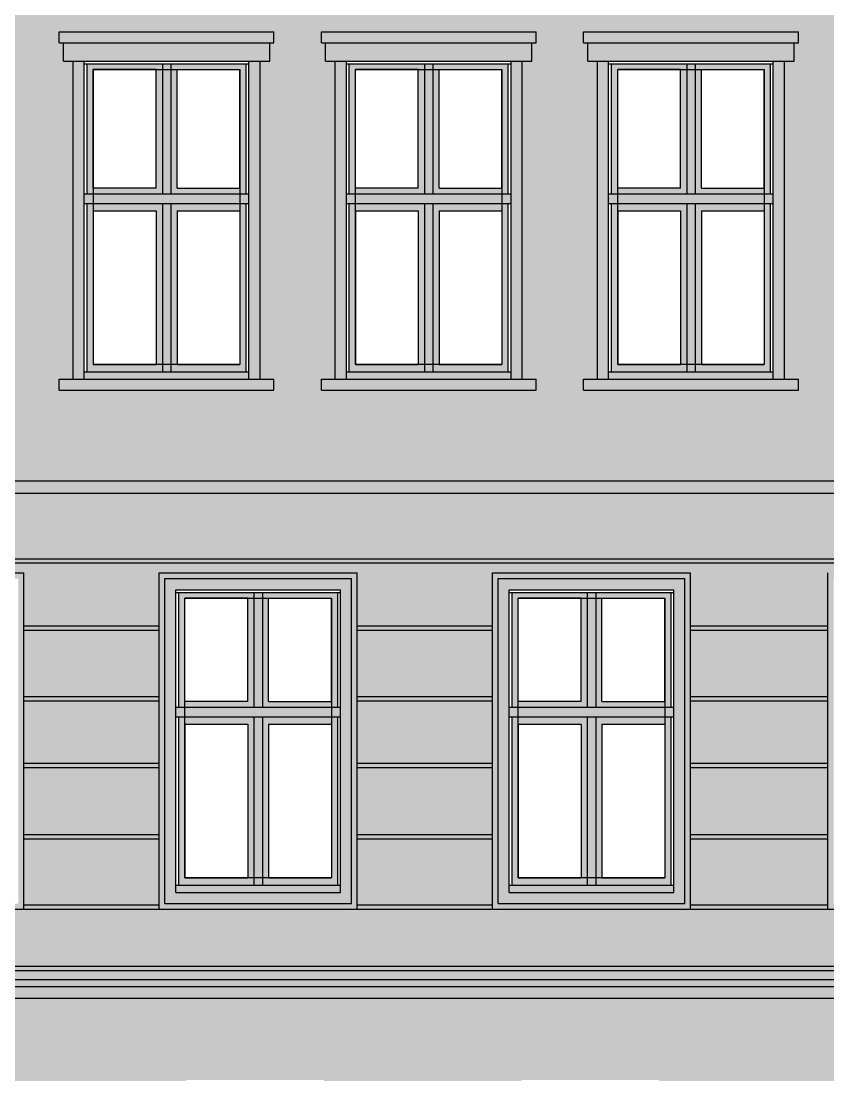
# Model space of a CAD drawing. Header units: metres. Extents: x -6 to 116, y 234 to 267.
# Drawn here: x 9.31 to 15.09, y 239.77 to 247.33 of the extents above; entities that cross this region are included whole.
import ezdxf

# ---------------------------------------------------------------- set-up
doc = ezdxf.new("R2010")
doc.units = ezdxf.units.M
doc.header["$LTSCALE"] = 0.01
doc.header["$XCLIPFRAME"] = 2
doc.linetypes.add('AUSGEZOGEN', pattern=[0])
for name, color, linetype in [('A_Fensterrahmen', 1, 'Continuous'), ('A_Glasbild', 7, 'Continuous'), ('A_Schraff_Fassade_OG', 41, 'Continuous'), ('A_Schraff_Fensterrahmen', 255, 'Continuous'), ('A_Schraff_Gewaende', 23, 'Continuous'), ('A_Schraff_Paneel', 14, 'Continuous'), ('A_Schraff_Sims', 17, 'Continuous'), ('FASSADE', 7, 'AUSGEZOGEN'), ('FASSADE_STRUKTUR', 2, 'AUSGEZOGEN')]:
    doc.layers.add(name, color=color, linetype=linetype)
picture_1 = doc.add_image_def('image1.jpg', size_in_pixel=(60, 84))

msp = doc.modelspace()

# ---------------------------------------------------------------- hatches: boundary and pattern name
at = {"layer": 'A_Schraff_Fassade_OG'}
h = msp.add_hatch(color=256, dxfattribs=at)
h.paths.add_polyline_path([(17.566, 253.6588), (16.7115, 253.6588), (16.7115, 251.9779), (16.8115, 251.9779), (16.8115, 251.8979), (15.2715, 251.8979), (15.2715, 251.9779), (15.3715, 251.9779), (15.3715, 253.6588), (14.7258, 253.6588), (14.7258, 251.9779), (14.8258, 251.9779), (14.8258, 251.8979), (13.2858, 251.8979), (13.2858, 251.9779), (13.3858, 251.9779), (13.3858, 253.6588), (12.8542, 253.6588), (12.8542, 251.9779), (12.9542, 251.9779), (12.9542, 251.8979), (11.4142, 251.8979), (11.4142, 251.9779), (11.5142, 251.9779), (11.5142, 253.6588), (10.9843, 253.6588), (10.9843, 251.9779), (11.0843, 251.9779), (11.0843, 251.8979), (9.5443, 251.8979), (9.5443, 251.9779), (9.6443, 251.9779), (9.6443, 253.6588), (9.0485, 253.6588), (9.0485, 251.9779), (9.1485, 251.9779), (9.1485, 251.8979), (7.6085, 251.8979), (7.6085, 251.9779), (7.7085, 251.9779), (7.7085, 253.6588), (6.811, 253.6588), (6.811, 249.706), (7.7559, 249.706), (7.7559, 250.6719), (7.6859, 250.6719), (7.6859, 250.8019), (7.6559, 250.8019), (7.6559, 250.8819), (9.1959, 250.8819), (9.1959, 250.8019), (9.1659, 250.8019), (9.1659, 250.6719), (9.0959, 250.6719), (9.0959, 249.706), (9.6253, 249.706), (9.6253, 250.6719), (9.5553, 250.6719), (9.5553, 250.8019), (9.5253, 250.8019), (9.5253, 250.8819), (11.0653, 250.8819), (11.0653, 250.8019), (11.0353, 250.8019), (11.0353, 250.6719), (10.9653, 250.6719), (10.9653, 249.706), (11.4952, 249.706), (11.4952, 250.6719), (11.4252, 250.6719), (11.4252, 250.8019), (11.3952, 250.8019), (11.3952, 250.8819), (12.9352, 250.8819), (12.9352, 250.8019), (12.9052, 250.8019), (12.9052, 250.6719), (12.8352, 250.6719), (12.8352, 249.706), (13.3668, 249.706), (13.3668, 250.6719), (13.2968, 250.6719), (13.2968, 250.8019), (13.2668, 250.8019), (13.2668, 250.8819), (14.8068, 250.8819), (14.8068, 250.8019), (14.7768, 250.8019), (14.7768, 250.6719), (14.7068, 250.6719), (14.7068, 249.706), (15.3525, 249.706), (15.3525, 250.6719), (15.2825, 250.6719), (15.2825, 250.8019), (15.2525, 250.8019), (15.2525, 250.8819), (16.7925, 250.8819), (16.7925, 250.8019), (16.7625, 250.8019), (16.7625, 250.6719), (16.6925, 250.6719), (16.6925, 249.706), (17.566, 249.706)])
h.paths.add_polyline_path([(17.566, 249.706), (16.6925, 249.706), (16.6925, 248.3919), (16.7925, 248.3919), (16.7925, 248.3119), (15.2525, 248.3119), (15.2525, 248.3919), (15.3525, 248.3919), (15.3525, 249.706), (14.7068, 249.706), (14.7068, 248.3919), (14.8068, 248.3919), (14.8068, 248.3119), (13.2668, 248.3119), (13.2668, 248.3919), (13.3668, 248.3919), (13.3668, 249.706), (12.8352, 249.706), (12.8352, 248.3919), (12.9352, 248.3919), (12.9352, 248.3119), (11.3952, 248.3119), (11.3952, 248.3919), (11.4952, 248.3919), (11.4952, 249.706), (10.9653, 249.706), (10.9653, 248.3919), (11.0653, 248.3919), (11.0653, 248.3119), (9.5253, 248.3119), (9.5253, 248.3919), (9.6253, 248.3919), (9.6253, 249.706), (9.0959, 249.706), (9.0959, 248.3919), (9.1959, 248.3919), (9.1959, 248.3119), (7.6559, 248.3119), (7.6559, 248.3919), (7.7559, 248.3919), (7.7559, 249.706), (6.811, 249.706), (6.811, 245.7246), (7.7993, 245.7246), (7.7993, 247.046), (7.7293, 247.046), (7.7293, 247.176), (7.6993, 247.176), (7.6993, 247.256), (9.2393, 247.256), (9.2393, 247.176), (9.2093, 247.176), (9.2093, 247.046), (9.1393, 247.046), (9.1393, 245.7246), (9.6791, 245.7246), (9.6791, 247.0419), (9.6091, 247.0419), (9.6091, 247.1719), (9.5791, 247.1719), (9.5791, 247.2519), (11.1191, 247.2519), (11.1191, 247.1719), (11.0891, 247.1719), (11.0891, 247.0419), (11.0191, 247.0419), (11.0191, 245.7246), (11.559, 245.7246), (11.559, 247.0419), (11.489, 247.0419), (11.489, 247.1719), (11.459, 247.1719), (11.459, 247.2519), (12.999, 247.2519), (12.999, 247.1719), (12.969, 247.1719), (12.969, 247.0419), (12.899, 247.0419), (12.899, 245.7246), (13.4389, 245.7246), (13.4389, 247.0419), (13.3689, 247.0419), (13.3689, 247.1719), (13.3389, 247.1719), (13.3389, 247.2519), (14.8789, 247.2519), (14.8789, 247.1719), (14.8489, 247.1719), (14.8489, 247.0419), (14.7789, 247.0419), (14.7789, 245.7246), (15.3188, 245.7246), (15.3188, 247.0419), (15.2488, 247.0419), (15.2488, 247.1719), (15.2188, 247.1719), (15.2188, 247.2519), (16.7588, 247.2519), (16.7588, 247.1719), (16.7288, 247.1719), (16.7288, 247.0419), (16.6588, 247.0419), (16.6588, 245.7246), (17.566, 245.7246)])
h.paths.add_polyline_path([(17.566, 245.7246), (16.6588, 245.7246), (16.6588, 244.7619), (16.7588, 244.7619), (16.7588, 244.6819), (15.2188, 244.6819), (15.2188, 244.7619), (15.3188, 244.7619), (15.3188, 245.7246), (14.7789, 245.7246), (14.7789, 244.7619), (14.8789, 244.7619), (14.8789, 244.6819), (13.3389, 244.6819), (13.3389, 244.7619), (13.4389, 244.7619), (13.4389, 245.7246), (12.899, 245.7246), (12.899, 244.7619), (12.999, 244.7619), (12.999, 244.6819), (11.459, 244.6819), (11.459, 244.7619), (11.559, 244.7619), (11.559, 245.7246), (11.0191, 245.7246), (11.0191, 244.7619), (11.1191, 244.7619), (11.1191, 244.6819), (9.5791, 244.6819), (9.5791, 244.7619), (9.6791, 244.7619), (9.6791, 245.7246), (9.1393, 245.7246), (9.1393, 244.766), (9.2393, 244.766), (9.2393, 244.686), (7.6993, 244.686), (7.6993, 244.766), (7.7993, 244.766), (7.7993, 245.7246), (6.811, 245.7246), (6.811, 244.0317), (17.566, 244.0317)])
at = {"layer": 'A_Schraff_Fensterrahmen'}
h = msp.add_hatch(color=256, dxfattribs=at)
h.paths.add_polyline_path([(10.3191, 247.0219), (9.7791, 247.0219), (9.7791, 246.0899), (10.3191, 246.0899)])
h.paths.add_polyline_path([(10.2741, 246.9809), (10.2741, 246.1309), (9.8241, 246.1309), (9.8241, 246.9809)], flags=16)
h.paths.add_polyline_path([(10.9191, 247.0219), (10.3791, 247.0219), (10.3791, 246.0899), (10.9191, 246.0899)])
h.paths.add_polyline_path([(10.4241, 246.9809), (10.8741, 246.9809), (10.8741, 246.1309), (10.4241, 246.1309)], flags=16)
h.paths.add_polyline_path([(10.3791, 247.0219), (10.3191, 247.0219), (10.3191, 246.0899), (10.3791, 246.0899)])
h.paths.add_polyline_path([(10.3191, 246.0199), (9.7791, 246.0199), (9.7791, 244.8145), (10.3191, 244.8145)])
h.paths.add_polyline_path([(10.2741, 245.9672), (10.2741, 244.8672), (9.8241, 244.8672), (9.8241, 245.9672)], flags=16)
h.paths.add_polyline_path([(10.9191, 246.0199), (10.3791, 246.0199), (10.3791, 244.8145), (10.9191, 244.8145)])
h.paths.add_polyline_path([(10.8741, 245.9672), (10.8741, 244.8672), (10.4241, 244.8672), (10.4241, 245.9672)], flags=16)
h.paths.add_polyline_path([(10.3791, 246.0199), (10.3191, 246.0199), (10.3191, 244.8145), (10.3791, 244.8145)])
h.paths.add_polyline_path([(10.9391, 246.0572), (9.7591, 246.0572), (9.7591, 246.0199), (10.9391, 246.0199)])
h.paths.add_polyline_path([(10.9391, 246.0899), (9.7591, 246.0899), (9.7591, 246.0572), (10.9391, 246.0572)])
h.paths.add_polyline_path([(10.9391, 244.8145), (9.7591, 244.8145), (9.7591, 244.7619), (10.9391, 244.7619)])
h = msp.add_hatch(color=256, dxfattribs=at)
h.paths.add_polyline_path([(12.199, 247.0219), (11.659, 247.0219), (11.659, 246.0899), (12.199, 246.0899)])
h.paths.add_polyline_path([(12.154, 246.9809), (12.154, 246.1309), (11.704, 246.1309), (11.704, 246.9809)], flags=16)
h.paths.add_polyline_path([(12.799, 247.0219), (12.259, 247.0219), (12.259, 246.0899), (12.799, 246.0899)])
h.paths.add_polyline_path([(12.304, 246.9809), (12.754, 246.9809), (12.754, 246.1309), (12.304, 246.1309)], flags=16)
h.paths.add_polyline_path([(12.259, 247.0219), (12.199, 247.0219), (12.199, 246.0899), (12.259, 246.0899)])
h.paths.add_polyline_path([(12.199, 246.0199), (11.659, 246.0199), (11.659, 244.8145), (12.199, 244.8145)])
h.paths.add_polyline_path([(12.154, 245.9672), (12.154, 244.8672), (11.704, 244.8672), (11.704, 245.9672)], flags=16)
h.paths.add_polyline_path([(12.799, 246.0199), (12.259, 246.0199), (12.259, 244.8145), (12.799, 244.8145)])
h.paths.add_polyline_path([(12.754, 245.9672), (12.754, 244.8672), (12.304, 244.8672), (12.304, 245.9672)], flags=16)
h.paths.add_polyline_path([(12.259, 246.0199), (12.199, 246.0199), (12.199, 244.8145), (12.259, 244.8145)])
h.paths.add_polyline_path([(12.819, 246.0572), (11.639, 246.0572), (11.639, 246.0199), (12.819, 246.0199)])
h.paths.add_polyline_path([(12.819, 246.0899), (11.639, 246.0899), (11.639, 246.0572), (12.819, 246.0572)])
h.paths.add_polyline_path([(12.819, 244.8145), (11.639, 244.8145), (11.639, 244.7619), (12.819, 244.7619)])
h = msp.add_hatch(color=256, dxfattribs=at)
h.paths.add_polyline_path([(14.0789, 247.0219), (13.5389, 247.0219), (13.5389, 246.0899), (14.0789, 246.0899)])
h.paths.add_polyline_path([(14.0339, 246.9809), (14.0339, 246.1309), (13.5839, 246.1309), (13.5839, 246.9809)], flags=16)
h.paths.add_polyline_path([(14.6789, 247.0219), (14.1389, 247.0219), (14.1389, 246.0899), (14.6789, 246.0899)])
h.paths.add_polyline_path([(14.1839, 246.9809), (14.6339, 246.9809), (14.6339, 246.1309), (14.1839, 246.1309)], flags=16)
h.paths.add_polyline_path([(14.1389, 247.0219), (14.0789, 247.0219), (14.0789, 246.0899), (14.1389, 246.0899)])
h.paths.add_polyline_path([(14.0789, 246.0199), (13.5389, 246.0199), (13.5389, 244.8145), (14.0789, 244.8145)])
h.paths.add_polyline_path([(14.0339, 245.9672), (14.0339, 244.8672), (13.5839, 244.8672), (13.5839, 245.9672)], flags=16)
h.paths.add_polyline_path([(14.6789, 246.0199), (14.1389, 246.0199), (14.1389, 244.8145), (14.6789, 244.8145)])
h.paths.add_polyline_path([(14.6339, 245.9672), (14.6339, 244.8672), (14.1839, 244.8672), (14.1839, 245.9672)], flags=16)
h.paths.add_polyline_path([(14.1389, 246.0199), (14.0789, 246.0199), (14.0789, 244.8145), (14.1389, 244.8145)])
h.paths.add_polyline_path([(14.6989, 246.0572), (13.5189, 246.0572), (13.5189, 246.0199), (14.6989, 246.0199)])
h.paths.add_polyline_path([(14.6989, 246.0899), (13.5189, 246.0899), (13.5189, 246.0572), (14.6989, 246.0572)])
h.paths.add_polyline_path([(14.6989, 244.8145), (13.5189, 244.8145), (13.5189, 244.7619), (14.6989, 244.7619)])
h = msp.add_hatch(color=256, dxfattribs=at)
h.paths.add_polyline_path([(10.976, 243.2321), (10.436, 243.2321), (10.436, 242.4102), (10.976, 242.4102)])
h.paths.add_polyline_path([(10.931, 243.1912), (10.931, 242.4512), (10.481, 242.4512), (10.481, 243.1912)], flags=16)
h.paths.add_polyline_path([(11.576, 243.2321), (11.036, 243.2321), (11.036, 242.4102), (11.576, 242.4102)])
h.paths.add_polyline_path([(11.081, 243.1912), (11.531, 243.1912), (11.531, 242.4512), (11.081, 242.4512)], flags=16)
h.paths.add_polyline_path([(10.976, 242.3401), (10.436, 242.3401), (10.436, 241.1348), (10.976, 241.1348)])
h.paths.add_polyline_path([(10.931, 242.2874), (10.931, 241.1874), (10.481, 241.1874), (10.481, 242.2874)], flags=16)
h.paths.add_polyline_path([(11.576, 242.3401), (11.036, 242.3401), (11.036, 241.1348), (11.576, 241.1348)])
h.paths.add_polyline_path([(11.081, 242.2874), (11.531, 242.2874), (11.531, 241.1874), (11.081, 241.1874)], flags=16)
h = msp.add_hatch(color=256, dxfattribs=at)
h.paths.add_polyline_path([(11.036, 243.2321), (10.976, 243.2321), (10.976, 242.4102), (11.036, 242.4102)])
h.paths.add_polyline_path([(11.036, 242.3401), (10.976, 242.3401), (10.976, 241.1348), (11.036, 241.1348)])
h = msp.add_hatch(color=256, dxfattribs=at)
h.paths.add_polyline_path([(13.366, 243.2321), (12.826, 243.2321), (12.826, 242.4102), (13.366, 242.4102)])
h.paths.add_polyline_path([(13.321, 243.1912), (13.321, 242.4512), (12.871, 242.4512), (12.871, 243.1912)], flags=16)
h.paths.add_polyline_path([(13.966, 243.2321), (13.426, 243.2321), (13.426, 242.4102), (13.966, 242.4102)])
h.paths.add_polyline_path([(13.471, 243.1912), (13.921, 243.1912), (13.921, 242.4512), (13.471, 242.4512)], flags=16)
h.paths.add_polyline_path([(13.366, 242.3401), (12.826, 242.3401), (12.826, 241.1348), (13.366, 241.1348)])
h.paths.add_polyline_path([(13.321, 242.2874), (13.321, 241.1874), (12.871, 241.1874), (12.871, 242.2874)], flags=16)
h.paths.add_polyline_path([(13.966, 242.3401), (13.426, 242.3401), (13.426, 241.1348), (13.966, 241.1348)])
h.paths.add_polyline_path([(13.471, 242.2874), (13.921, 242.2874), (13.921, 241.1874), (13.471, 241.1874)], flags=16)
h = msp.add_hatch(color=256, dxfattribs=at)
h.paths.add_polyline_path([(13.426, 243.2321), (13.366, 243.2321), (13.366, 242.4102), (13.426, 242.4102)])
h.paths.add_polyline_path([(13.426, 242.3401), (13.366, 242.3401), (13.366, 241.1348), (13.426, 241.1348)])
h = msp.add_hatch(color=256, dxfattribs=at)
h.paths.add_polyline_path([(11.596, 241.1348), (10.416, 241.1348), (10.416, 241.0821), (11.596, 241.0821)])
h.paths.add_polyline_path([(11.596, 242.4102), (10.416, 242.4102), (10.416, 242.3401), (11.596, 242.3401)])
h = msp.add_hatch(color=256, dxfattribs=at)
h.paths.add_polyline_path([(13.986, 241.1348), (12.806, 241.1348), (12.806, 241.0821), (13.986, 241.0821)])
h.paths.add_polyline_path([(13.986, 242.4102), (12.806, 242.4102), (12.806, 242.3401), (13.986, 242.3401)])
at = {"layer": 'A_Schraff_Gewaende'}
h = msp.add_hatch(color=256, dxfattribs=at)
h.dxf.hatch_style = 1
h.paths.add_polyline_path([(11.1191, 247.2519), (9.5791, 247.2519), (9.5791, 247.1719), (11.1191, 247.1719)])
h.paths.add_polyline_path([(11.0891, 247.1719), (9.6091, 247.1719), (9.6091, 247.0419), (11.0891, 247.0419)])
h.paths.add_polyline_path([(9.7591, 247.0419), (9.6791, 247.0419), (9.6791, 244.7619), (9.7591, 244.7619)])
h.paths.add_polyline_path([(11.0191, 247.0419), (10.9391, 247.0419), (10.9391, 244.7619), (11.0191, 244.7619)])
h.paths.add_polyline_path([(10.9391, 244.8145), (9.7591, 244.8145), (9.7591, 244.7619), (10.9391, 244.7619)])
h.paths.add_polyline_path([(11.1191, 244.7619), (9.5791, 244.7619), (9.5791, 244.6819), (11.1191, 244.6819)])
h = msp.add_hatch(color=256, dxfattribs=at)
h.dxf.hatch_style = 1
h.paths.add_polyline_path([(12.999, 247.2519), (11.459, 247.2519), (11.459, 247.1719), (12.999, 247.1719)])
h.paths.add_polyline_path([(12.969, 247.1719), (11.489, 247.1719), (11.489, 247.0419), (12.969, 247.0419)])
h.paths.add_polyline_path([(11.639, 247.0419), (11.559, 247.0419), (11.559, 244.7619), (11.639, 244.7619)])
h.paths.add_polyline_path([(12.899, 247.0419), (12.819, 247.0419), (12.819, 244.7619), (12.899, 244.7619)])
h.paths.add_polyline_path([(12.819, 244.8145), (11.639, 244.8145), (11.639, 244.7619), (12.819, 244.7619)])
h.paths.add_polyline_path([(12.999, 244.7619), (11.459, 244.7619), (11.459, 244.6819), (12.999, 244.6819)])
h = msp.add_hatch(color=256, dxfattribs=at)
h.dxf.hatch_style = 1
h.paths.add_polyline_path([(14.8789, 247.2519), (13.3389, 247.2519), (13.3389, 247.1719), (14.8789, 247.1719)])
h.paths.add_polyline_path([(14.8489, 247.1719), (13.3689, 247.1719), (13.3689, 247.0419), (14.8489, 247.0419)])
h.paths.add_polyline_path([(13.5189, 247.0419), (13.4389, 247.0419), (13.4389, 244.7619), (13.5189, 244.7619)])
h.paths.add_polyline_path([(14.7789, 247.0419), (14.6989, 247.0419), (14.6989, 244.7619), (14.7789, 244.7619)])
h.paths.add_polyline_path([(14.6989, 244.8145), (13.5189, 244.8145), (13.5189, 244.7619), (14.6989, 244.7619)])
h.paths.add_polyline_path([(14.8789, 244.7619), (13.3389, 244.7619), (13.3389, 244.6819), (14.8789, 244.6819)])
h = msp.add_hatch(color=256, dxfattribs=at)
h.dxf.hatch_style = 1
h.paths.add_polyline_path([(9.326, 243.3721), (7.906, 243.3721), (7.906, 240.9621), (9.326, 240.9621)])
h.paths.add_polyline_path([(9.286, 243.3321), (9.286, 241.0021), (7.946, 241.0021), (7.946, 243.3321)], flags=0)
h.paths.add_polyline_path([(9.206, 243.2521), (9.206, 241.0821), (8.026, 241.0821), (8.026, 243.2521)], flags=0)
h.paths.add_polyline_path([(9.186, 243.2321), (9.186, 242.4102), (9.141, 242.4102), (9.141, 242.3401), (9.186, 242.3401), (9.186, 241.1348), (8.046, 241.1348), (8.046, 242.3401), (8.091, 242.3401), (8.091, 242.4102), (8.046, 242.4102), (8.046, 243.2321)], flags=0)
h.paths.add_polyline_path([(9.141, 243.1912), (9.141, 242.4512), (8.691, 242.4512), (8.691, 243.1912), (8.541, 243.1912), (8.541, 242.4512), (8.091, 242.4512), (8.091, 243.1912)], flags=0)
h.paths.add_polyline_path([(8.691, 241.1874), (8.691, 242.2874), (9.141, 242.2874), (9.141, 241.1874), (8.091, 241.1874), (8.091, 242.2874), (8.541, 242.2874), (8.541, 241.1874)], flags=0)
h.paths.add_polyline_path([(9.286, 243.3321), (7.946, 243.3321), (7.946, 241.0021), (9.286, 241.0021)], flags=16)
h = msp.add_hatch(color=256, dxfattribs=at)
h.dxf.hatch_style = 1
h.paths.add_polyline_path([(11.716, 243.3721), (10.296, 243.3721), (10.296, 240.9621), (11.716, 240.9621)])
h.paths.add_polyline_path([(11.676, 243.3321), (11.676, 241.0021), (10.336, 241.0021), (10.336, 243.3321)], flags=0)
h.paths.add_polyline_path([(11.596, 243.2521), (11.596, 241.0821), (10.416, 241.0821), (10.416, 243.2521)], flags=0)
h.paths.add_polyline_path([(11.576, 243.2321), (11.576, 242.4102), (11.531, 242.4102), (11.531, 242.3401), (11.576, 242.3401), (11.576, 241.1348), (10.436, 241.1348), (10.436, 242.3401), (10.481, 242.3401), (10.481, 242.4102), (10.436, 242.4102), (10.436, 243.2321)], flags=0)
h.paths.add_polyline_path([(11.531, 243.1912), (11.531, 242.4512), (11.081, 242.4512), (11.081, 243.1912), (10.931, 243.1912), (10.931, 242.4512), (10.481, 242.4512), (10.481, 243.1912)], flags=0)
h.paths.add_polyline_path([(11.081, 241.1874), (11.081, 242.2874), (11.531, 242.2874), (11.531, 241.1874), (10.481, 241.1874), (10.481, 242.2874), (10.931, 242.2874), (10.931, 241.1874)], flags=0)
h.paths.add_polyline_path([(11.676, 243.3321), (10.336, 243.3321), (10.336, 241.0021), (11.676, 241.0021)], flags=16)
h = msp.add_hatch(color=256, dxfattribs=at)
h.dxf.hatch_style = 1
h.paths.add_polyline_path([(14.106, 243.3721), (12.686, 243.3721), (12.686, 240.9621), (14.106, 240.9621)])
h.paths.add_polyline_path([(14.066, 243.3321), (14.066, 241.0021), (12.726, 241.0021), (12.726, 243.3321)], flags=0)
h.paths.add_polyline_path([(13.986, 243.2521), (13.986, 241.0821), (12.806, 241.0821), (12.806, 243.2521)], flags=0)
h.paths.add_polyline_path([(13.966, 243.2321), (13.966, 242.4102), (13.921, 242.4102), (13.921, 242.3401), (13.966, 242.3401), (13.966, 241.1348), (12.826, 241.1348), (12.826, 242.3401), (12.871, 242.3401), (12.871, 242.4102), (12.826, 242.4102), (12.826, 243.2321)], flags=0)
h.paths.add_polyline_path([(13.921, 243.1912), (13.921, 242.4512), (13.471, 242.4512), (13.471, 243.1912), (13.321, 243.1912), (13.321, 242.4512), (12.871, 242.4512), (12.871, 243.1912)], flags=0)
h.paths.add_polyline_path([(13.471, 241.1874), (13.471, 242.2874), (13.921, 242.2874), (13.921, 241.1874), (12.871, 241.1874), (12.871, 242.2874), (13.321, 242.2874), (13.321, 241.1874)], flags=0)
h.paths.add_polyline_path([(14.066, 243.3321), (12.726, 243.3321), (12.726, 241.0021), (14.066, 241.0021)], flags=16)
h = msp.add_hatch(color=256, dxfattribs=at)
h.dxf.hatch_style = 1
h.paths.add_polyline_path([(16.511, 243.3721), (15.091, 243.3721), (15.091, 240.9621), (16.511, 240.9621)])
h.paths.add_polyline_path([(16.471, 243.3321), (16.471, 241.0021), (15.131, 241.0021), (15.131, 243.3321)], flags=0)
h.paths.add_polyline_path([(16.391, 243.2521), (16.391, 241.0821), (15.211, 241.0821), (15.211, 243.2521)], flags=0)
h.paths.add_polyline_path([(16.371, 243.2321), (16.371, 242.4102), (16.326, 242.4102), (16.326, 242.3401), (16.371, 242.3401), (16.371, 241.1348), (15.231, 241.1348), (15.231, 242.3401), (15.276, 242.3401), (15.276, 242.4102), (15.231, 242.4102), (15.231, 243.2321)], flags=0)
h.paths.add_polyline_path([(16.326, 243.1912), (16.326, 242.4512), (15.876, 242.4512), (15.876, 243.1912), (15.726, 243.1912), (15.726, 242.4512), (15.276, 242.4512), (15.276, 243.1912)], flags=0)
h.paths.add_polyline_path([(15.876, 241.1874), (15.876, 242.2874), (16.326, 242.2874), (16.326, 241.1874), (15.276, 241.1874), (15.276, 242.2874), (15.726, 242.2874), (15.726, 241.1874)], flags=0)
h.paths.add_polyline_path([(16.471, 243.3321), (15.131, 243.3321), (15.131, 241.0021), (16.471, 241.0021)], flags=16)
h = msp.add_hatch(color=256, dxfattribs=at)
h.dxf.hatch_style = 1
h.paths.add_polyline_path([(11.676, 243.3321), (10.336, 243.3321), (10.336, 241.0021), (11.676, 241.0021)])
h.paths.add_polyline_path([(11.596, 243.2521), (11.596, 241.0821), (10.416, 241.0821), (10.416, 243.2521)], flags=16)
h.paths.add_polyline_path([(11.576, 243.2321), (11.576, 242.4102), (11.531, 242.4102), (11.531, 242.3401), (11.576, 242.3401), (11.576, 241.1348), (10.436, 241.1348), (10.436, 242.3401), (10.481, 242.3401), (10.481, 242.4102), (10.436, 242.4102), (10.436, 243.2321)], flags=0)
h.paths.add_polyline_path([(11.531, 243.1912), (11.531, 242.4512), (11.081, 242.4512), (11.081, 243.1912), (10.931, 243.1912), (10.931, 242.4512), (10.481, 242.4512), (10.481, 243.1912)], flags=0)
h.paths.add_polyline_path([(11.531, 242.2874), (11.531, 241.1874), (10.481, 241.1874), (10.481, 242.2874), (10.931, 242.2874), (10.931, 241.1874), (11.081, 241.1874), (11.081, 242.2874)], flags=0)
h = msp.add_hatch(color=256, dxfattribs=at)
h.dxf.hatch_style = 1
h.paths.add_polyline_path([(14.066, 243.3321), (12.726, 243.3321), (12.726, 241.0021), (14.066, 241.0021)])
h.paths.add_polyline_path([(13.986, 243.2521), (13.986, 241.0821), (12.806, 241.0821), (12.806, 243.2521)], flags=16)
h.paths.add_polyline_path([(13.966, 243.2321), (13.966, 242.4102), (13.921, 242.4102), (13.921, 242.3401), (13.966, 242.3401), (13.966, 241.1348), (12.826, 241.1348), (12.826, 242.3401), (12.871, 242.3401), (12.871, 242.4102), (12.826, 242.4102), (12.826, 243.2321)], flags=0)
h.paths.add_polyline_path([(13.921, 243.1912), (13.921, 242.4512), (13.471, 242.4512), (13.471, 243.1912), (13.321, 243.1912), (13.321, 242.4512), (12.871, 242.4512), (12.871, 243.1912)], flags=0)
h.paths.add_polyline_path([(13.921, 242.2874), (13.921, 241.1874), (12.871, 241.1874), (12.871, 242.2874), (13.321, 242.2874), (13.321, 241.1874), (13.471, 241.1874), (13.471, 242.2874)], flags=0)
at = {"layer": 'A_Schraff_Paneel'}
h = msp.add_hatch(color=256, dxfattribs=at)
h.paths.add_polyline_path([(5.561, 258.3733), (5.561, 244.1339), (6.811, 244.1339), (6.8121, 258.3732)])
h.paths.add_polyline_path([(5.581, 243.9441), (5.581, 240.4582), (18.796, 240.4582), (18.796, 243.9441)])
h.paths.add_polyline_path([(7.906, 243.3721), (9.326, 243.3721), (9.326, 240.9621), (7.906, 240.9621)], flags=16)
h.paths.add_polyline_path([(10.296, 240.9621), (11.716, 240.9621), (11.716, 243.3721), (10.296, 243.3721)], flags=16)
h.paths.add_polyline_path([(12.686, 243.3721), (14.106, 243.3721), (14.106, 240.9621), (12.686, 240.9621)], flags=16)
h.paths.add_polyline_path([(15.091, 240.9621), (15.091, 243.3721), (16.511, 243.3721), (16.511, 240.9621)], flags=16)
msp.add_hatch(color=256, dxfattribs=at).paths.add_polyline_path([(5.581, 240.3242), (5.581, 239.0362), (6.8389, 238.7262), (7.9884, 238.731), (7.9884, 239.7362), (8.9784, 239.7362), (8.9826, 238.7352), (10.4883, 238.7416), (10.4883, 239.7362), (11.4782, 239.7362), (11.4782, 238.7458), (12.8931, 238.7518), (12.8931, 239.7362), (13.8831, 239.7362), (13.8831, 238.756), (15.313, 238.762), (15.313, 239.7362), (16.3029, 239.7362), (16.3029, 238.7662), (18.6503, 238.7762), (18.796, 238.7525), (18.796, 240.3242)])
at = {"layer": 'A_Schraff_Sims'}
h = msp.add_hatch(color=256, dxfattribs=at)
h.paths.add_polyline_path([(18.9905, 244.0317), (5.3472, 244.0317), (5.3685, 243.9441), (18.971, 243.9441)])
h.paths.add_polyline_path([(5.3472, 244.0317), (4.3444, 244.0317), (4.3444, 243.9441), (5.3685, 243.9441)])
h.paths.add_polyline_path([(5.581, 243.9441), (4.3444, 243.9441), (4.4723, 243.8927), (5.581, 243.8927)])
h.paths.add_polyline_path([(5.581, 243.8927), (4.4723, 243.8927), (4.4723, 243.8707), (5.581, 243.8707)])
h.paths.add_polyline_path([(5.561, 244.8963), (4.5848, 244.8963), (4.5848, 244.747), (5.561, 244.747)])
h = msp.add_hatch(color=256, dxfattribs=at)
h.paths.add_polyline_path([(18.949, 240.4082), (5.43, 240.4082), (5.441, 240.3242), (18.938, 240.3242)])
h.paths.add_polyline_path([(18.796, 240.4582), (5.581, 240.4582), (5.43, 240.4082), (18.949, 240.4082)])

# ---------------------------------------------------------------- linework, layer by layer
at = {"layer": 'A_Fensterrahmen'}
for p, q in [((9.7591, 247.0219), (10.9391, 247.0219)), ((9.7791, 246.0899), (9.7791, 247.0219)), ((10.2741, 246.9809), (9.8241, 246.9809)), ((9.8241, 246.1309), (9.8241, 246.9809)), ((10.2741, 246.1309), (10.2741, 246.9809)), ((10.3191, 247.0219), (10.3191, 246.0899)), ((10.3791, 247.0219), (10.3791, 246.0899)), ((10.4241, 246.9809), (10.8741, 246.9809)), ((10.4241, 246.1309), (10.4241, 246.9809)), ((10.8741, 246.1309), (10.8741, 246.9809)), ((10.9191, 246.0899), (10.9191, 247.0219)), ((11.639, 247.0219), (12.819, 247.0219)), ((11.659, 246.0899), (11.659, 247.0219)), ((12.154, 246.9809), (11.704, 246.9809)), ((11.704, 246.1309), (11.704, 246.9809)), ((12.154, 246.1309), (12.154, 246.9809)), ((12.199, 247.0219), (12.199, 246.0899)), ((12.259, 247.0219), (12.259, 246.0899)), ((12.304, 246.1309), (12.304, 246.9809)), ((12.304, 246.9809), (12.754, 246.9809)), ((12.754, 246.1309), (12.754, 246.9809)), ((12.799, 246.0899), (12.799, 247.0219)), ((13.5189, 247.0219), (14.6989, 247.0219)), ((13.5389, 246.0899), (13.5389, 247.0219)), ((14.0339, 246.9809), (13.5839, 246.9809)), ((13.5839, 246.1309), (13.5839, 246.9809)), ((14.0339, 246.1309), (14.0339, 246.9809)), ((14.0789, 247.0219), (14.0789, 246.0899)), ((14.1389, 247.0219), (14.1389, 246.0899)), ((14.1839, 246.1309), (14.1839, 246.9809)), ((14.1839, 246.9809), (14.6339, 246.9809)), ((14.6339, 246.1309), (14.6339, 246.9809)), ((14.6789, 246.0899), (14.6789, 247.0219)), ((10.2741, 246.1309), (9.8241, 246.1309)), ((10.4241, 246.1309), (10.8741, 246.1309)), ((12.154, 246.1309), (11.704, 246.1309)), ((12.304, 246.1309), (12.754, 246.1309)), ((14.0339, 246.1309), (13.5839, 246.1309)), ((14.1839, 246.1309), (14.6339, 246.1309)), ((9.7591, 246.0899), (10.9391, 246.0899)), ((11.639, 246.0899), (12.819, 246.0899)), ((13.5189, 246.0899), (14.6989, 246.0899)), ((9.7591, 246.0199), (10.9391, 246.0199)), ((9.7791, 244.8145), (9.7791, 246.0199)), ((10.3191, 246.0199), (10.3191, 244.8145)), ((10.3791, 246.0199), (10.3791, 244.8145)), ((10.9191, 244.8145), (10.9191, 246.0199)), ((11.639, 246.0199), (12.819, 246.0199)), ((11.659, 244.8145), (11.659, 246.0199)), ((12.199, 246.0199), (12.199, 244.8145)), ((12.259, 246.0199), (12.259, 244.8145)), ((12.799, 244.8145), (12.799, 246.0199)), ((13.5189, 246.0199), (14.6989, 246.0199)), ((13.5389, 244.8145), (13.5389, 246.0199)), ((14.0789, 246.0199), (14.0789, 244.8145)), ((14.1389, 246.0199), (14.1389, 244.8145)), ((14.6789, 244.8145), (14.6789, 246.0199)), ((9.8241, 245.9672), (10.2741, 245.9672)), ((9.8241, 245.9672), (9.8241, 244.8672)), ((10.2741, 245.9672), (10.2741, 244.8672)), ((10.4241, 245.9672), (10.8741, 245.9672)), ((10.4241, 245.9672), (10.4241, 244.8672)), ((10.8741, 245.9672), (10.8741, 244.8672)), ((11.704, 245.9672), (12.154, 245.9672)), ((11.704, 245.9672), (11.704, 244.8672)), ((12.154, 245.9672), (12.154, 244.8672)), ((12.304, 245.9672), (12.304, 244.8672)), ((12.304, 245.9672), (12.754, 245.9672)), ((12.754, 245.9672), (12.754, 244.8672)), ((13.5839, 245.9672), (14.0339, 245.9672)), ((13.5839, 245.9672), (13.5839, 244.8672)), ((14.0339, 245.9672), (14.0339, 244.8672)), ((14.1839, 245.9672), (14.1839, 244.8672)), ((14.1839, 245.9672), (14.6339, 245.9672)), ((14.6339, 245.9672), (14.6339, 244.8672)), ((9.8241, 244.8672), (10.2741, 244.8672)), ((10.4241, 244.8672), (10.8741, 244.8672)), ((11.704, 244.8672), (12.154, 244.8672)), ((12.304, 244.8672), (12.754, 244.8672)), ((13.5839, 244.8672), (14.0339, 244.8672)), ((14.1839, 244.8672), (14.6339, 244.8672)), ((9.7591, 244.8145), (10.9391, 244.8145)), ((11.639, 244.8145), (12.819, 244.8145)), ((13.5189, 244.8145), (14.6989, 244.8145)), ((10.416, 243.2321), (11.596, 243.2321)), ((10.436, 242.4102), (10.436, 243.2321)), ((10.931, 243.1912), (10.481, 243.1912)), ((10.481, 242.4512), (10.481, 243.1912)), ((10.931, 242.4512), (10.931, 243.1912)), ((10.976, 243.2321), (10.976, 242.4102)), ((11.036, 243.2321), (11.036, 242.4102)), ((11.081, 242.4512), (11.081, 243.1912)), ((11.081, 243.1912), (11.531, 243.1912)), ((11.531, 242.4512), (11.531, 243.1912)), ((11.576, 242.4102), (11.576, 243.2321)), ((12.806, 243.2321), (13.986, 243.2321)), ((12.826, 242.4102), (12.826, 243.2321)), ((13.321, 243.1912), (12.871, 243.1912)), ((12.871, 242.4512), (12.871, 243.1912)), ((13.321, 242.4512), (13.321, 243.1912)), ((13.366, 243.2321), (13.366, 242.4102)), ((13.426, 243.2321), (13.426, 242.4102)), ((13.471, 242.4512), (13.471, 243.1912)), ((13.471, 243.1912), (13.921, 243.1912)), ((13.921, 242.4512), (13.921, 243.1912)), ((13.966, 242.4102), (13.966, 243.2321)), ((10.931, 242.4512), (10.481, 242.4512)), ((11.081, 242.4512), (11.531, 242.4512)), ((13.321, 242.4512), (12.871, 242.4512)), ((13.471, 242.4512), (13.921, 242.4512)), ((10.416, 242.4102), (11.596, 242.4102)), ((12.806, 242.4102), (13.986, 242.4102)), ((10.416, 242.3401), (11.596, 242.3401)), ((10.436, 241.1348), (10.436, 242.3401)), ((10.481, 242.2874), (10.931, 242.2874)), ((10.481, 242.2874), (10.481, 241.1874)), ((10.931, 242.2874), (10.931, 241.1874)), ((10.976, 242.3401), (10.976, 241.1348)), ((11.036, 242.3401), (11.036, 241.1348)), ((11.081, 242.2874), (11.081, 241.1874)), ((11.081, 242.2874), (11.531, 242.2874)), ((11.531, 242.2874), (11.531, 241.1874)), ((11.576, 241.1348), (11.576, 242.3401)), ((12.806, 242.3401), (13.986, 242.3401)), ((12.826, 241.1348), (12.826, 242.3401)), ((12.871, 242.2874), (13.321, 242.2874)), ((12.871, 242.2874), (12.871, 241.1874)), ((13.321, 242.2874), (13.321, 241.1874)), ((13.366, 242.3401), (13.366, 241.1348)), ((13.426, 242.3401), (13.426, 241.1348)), ((13.471, 242.2874), (13.471, 241.1874)), ((13.471, 242.2874), (13.921, 242.2874)), ((13.921, 242.2874), (13.921, 241.1874)), ((13.966, 241.1348), (13.966, 242.3401)), ((10.481, 241.1874), (10.931, 241.1874)), ((11.081, 241.1874), (11.531, 241.1874)), ((12.871, 241.1874), (13.321, 241.1874)), ((13.471, 241.1874), (13.921, 241.1874)), ((10.416, 241.1348), (11.596, 241.1348)), ((12.806, 241.1348), (13.986, 241.1348))]:
    msp.add_line(p, q, dxfattribs=at)
at = {"layer": 'FASSADE'}
for p, q in [((9.5791, 247.1719), (9.5791, 247.2519)), ((9.5791, 247.2519), (11.1191, 247.2519)), ((11.1191, 247.1719), (11.1191, 247.2519)), ((11.459, 247.1719), (11.459, 247.2519)), ((11.459, 247.2519), (12.999, 247.2519)), ((12.999, 247.1719), (12.999, 247.2519)), ((13.3389, 247.1719), (13.3389, 247.2519)), ((13.3389, 247.2519), (14.8789, 247.2519)), ((14.8789, 247.1719), (14.8789, 247.2519)), ((9.5791, 247.1719), (11.1191, 247.1719)), ((9.6091, 247.0419), (9.6091, 247.1719)), ((11.0891, 247.0419), (11.0891, 247.1719)), ((11.459, 247.1719), (12.999, 247.1719)), ((11.489, 247.0419), (11.489, 247.1719)), ((12.969, 247.0419), (12.969, 247.1719)), ((13.3389, 247.1719), (14.8789, 247.1719)), ((13.3689, 247.0419), (13.3689, 247.1719)), ((14.8489, 247.0419), (14.8489, 247.1719)), ((9.6091, 247.0419), (11.0891, 247.0419)), ((9.6791, 244.7619), (9.6791, 247.0419)), ((9.7591, 244.7619), (9.7591, 247.0419)), ((10.9391, 244.7619), (10.9391, 247.0419)), ((11.0191, 244.7619), (11.0191, 247.0419)), ((11.489, 247.0419), (12.969, 247.0419)), ((11.559, 244.7619), (11.559, 247.0419)), ((11.639, 244.7619), (11.639, 247.0419)), ((12.819, 244.7619), (12.819, 247.0419)), ((12.899, 244.7619), (12.899, 247.0419)), ((13.3689, 247.0419), (14.8489, 247.0419)), ((13.4389, 244.7619), (13.4389, 247.0419)), ((13.5189, 244.7619), (13.5189, 247.0419)), ((14.6989, 244.7619), (14.6989, 247.0419)), ((14.7789, 244.7619), (14.7789, 247.0419)), ((9.5791, 244.6819), (9.5791, 244.7619)), ((9.5791, 244.7619), (11.1191, 244.7619)), ((11.1191, 244.6819), (11.1191, 244.7619)), ((11.459, 244.6819), (11.459, 244.7619)), ((11.459, 244.7619), (12.999, 244.7619)), ((12.999, 244.6819), (12.999, 244.7619)), ((13.3389, 244.6819), (13.3389, 244.7619)), ((13.3389, 244.7619), (14.8789, 244.7619)), ((14.8789, 244.6819), (14.8789, 244.7619)), ((9.5791, 244.6819), (11.1191, 244.6819)), ((11.459, 244.6819), (12.999, 244.6819)), ((13.3389, 244.6819), (14.8789, 244.6819)), ((4.3444, 244.0317), (102.6425, 244.0317)), ((4.3444, 243.9441), (102.6425, 243.9441)), ((7.906, 243.3721), (9.326, 243.3721)), ((9.326, 240.9621), (9.326, 243.3721)), ((10.296, 240.9621), (10.296, 243.3721)), ((10.296, 243.3721), (11.716, 243.3721)), ((11.716, 240.9621), (11.716, 243.3721)), ((12.686, 240.9621), (12.686, 243.3721)), ((12.686, 243.3721), (14.106, 243.3721)), ((14.106, 240.9621), (14.106, 243.3721)), ((15.091, 240.9621), (15.091, 243.3721)), ((10.336, 241.0021), (10.336, 243.3321)), ((10.336, 243.3321), (11.676, 243.3321)), ((11.676, 241.0021), (11.676, 243.3321)), ((12.726, 241.0021), (12.726, 243.3321)), ((12.726, 243.3321), (14.066, 243.3321)), ((14.066, 241.0021), (14.066, 243.3321)), ((10.416, 241.0821), (10.416, 243.2521)), ((10.416, 243.2521), (11.596, 243.2521)), ((10.416, 243.2521), (11.596, 243.2521)), ((11.596, 241.0821), (11.596, 243.2521)), ((12.806, 241.0821), (12.806, 243.2521)), ((12.806, 243.2521), (13.986, 243.2521)), ((12.806, 243.2521), (13.986, 243.2521)), ((13.986, 241.0821), (13.986, 243.2521)), ((10.416, 241.0821), (11.596, 241.0821)), ((12.806, 241.0821), (13.986, 241.0821)), ((10.336, 241.0021), (11.676, 241.0021)), ((12.726, 241.0021), (14.066, 241.0021)), ((7.906, 240.9621), (9.326, 240.9621)), ((10.296, 240.9621), (11.716, 240.9621)), ((12.686, 240.9621), (14.106, 240.9621)), ((15.091, 240.9621), (16.511, 240.9621)), ((5.43, 240.4082), (18.949, 240.4082)), ((5.581, 240.4582), (18.796, 240.4582)), ((5.441, 240.3242), (18.938, 240.3242))]:
    msp.add_line(p, q, dxfattribs=at)
at = {"layer": 'FASSADE_STRUKTUR'}
for p, q in [((5.574, 243.4743), (18.796, 243.4743)), ((5.574, 243.4443), (18.796, 243.4443)), ((9.326, 242.9929), (10.296, 242.9929)), ((9.326, 242.9629), (10.296, 242.9629)), ((11.716, 242.9929), (12.686, 242.9929)), ((11.716, 242.9629), (12.686, 242.9629)), ((14.106, 242.9929), (15.091, 242.9929)), ((14.106, 242.9629), (15.091, 242.9629)), ((9.326, 242.4863), (10.296, 242.4863)), ((9.326, 242.4563), (10.296, 242.4563)), ((11.716, 242.4863), (12.686, 242.4863)), ((11.716, 242.4563), (12.686, 242.4563)), ((14.106, 242.4863), (15.091, 242.4863)), ((14.106, 242.4563), (15.091, 242.4563)), ((9.326, 242.0082), (10.296, 242.0082)), ((9.326, 241.9782), (10.296, 241.9782)), ((11.716, 242.0082), (12.686, 242.0082)), ((11.716, 241.9782), (12.686, 241.9782)), ((14.106, 242.0082), (15.091, 242.0082)), ((14.106, 241.9782), (15.091, 241.9782)), ((9.326, 241.4959), (10.296, 241.4959)), ((9.326, 241.4659), (10.296, 241.4659)), ((11.716, 241.4959), (12.686, 241.4959)), ((11.716, 241.4659), (12.686, 241.4659)), ((14.106, 241.4959), (15.091, 241.4959)), ((14.106, 241.4659), (15.091, 241.4659)), ((9.326, 240.9921), (10.296, 240.9921)), ((9.326, 240.9621), (10.296, 240.9621)), ((11.716, 240.9921), (12.686, 240.9921)), ((11.716, 240.9621), (12.686, 240.9621)), ((14.106, 240.9921), (15.091, 240.9921)), ((14.106, 240.9621), (15.091, 240.9621)), ((5.581, 240.5527), (86.7347, 240.5527)), ((5.581, 240.5227), (86.7347, 240.5227))]:
    msp.add_line(p, q, dxfattribs=at)

# ---------------------------------------------------------------- pictures from other files: only their frames are drawn
at = {"layer": 'A_Glasbild'}
image = msp.add_image(picture_1, insert=(11.3547, 246.9809), size_in_units=(1.5305, 2.1427), rotation=180, dxfattribs=at)
image.set_boundary_path([(18.337, 0.637), (59.5, 83.5)])
image = msp.add_image(picture_1, insert=(13.2346, 246.9809), size_in_units=(1.5305, 2.1427), rotation=180, dxfattribs=at)
image.set_boundary_path([(18.337, 0.637), (59.5, 83.5)])
image = msp.add_image(picture_1, insert=(15.1144, 246.9809), size_in_units=(1.5305, 2.1427), rotation=180, dxfattribs=at)
image.set_boundary_path([(18.337, 0.637), (59.5, 83.5)])
image = msp.add_image(picture_1, insert=(12.0115, 243.1912), size_in_units=(1.5305, 2.1427), rotation=180, dxfattribs=at)
image.set_boundary_path([(18.337, 4.949), (59.5, 83.5)])
image = msp.add_image(picture_1, insert=(14.4016, 243.1912), size_in_units=(1.5305, 2.1427), rotation=180, dxfattribs=at)
image.set_boundary_path([(18.337, 4.949), (59.5, 83.5)])

doc.saveas('drawing.dxf')
